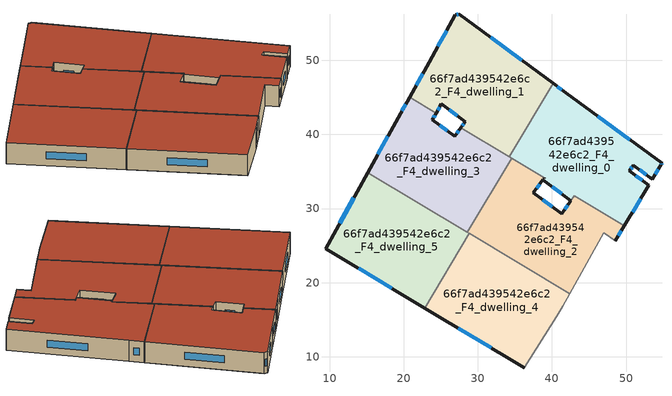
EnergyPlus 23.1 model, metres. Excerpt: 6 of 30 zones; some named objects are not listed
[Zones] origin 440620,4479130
66f7ad439542e6c2_F4_dwelling_0
 floor to 66f7ad439542e6c2_F3_dwelling_0 (EU_floor_Construction): 49.79,27.64 53.09,33.14 50.44,35.12 51,35.85 53.57,33.96 54.76,35.96 54.86,36.11 41.85,45.65 40.17,46.89 34.23,36.98 38.98,34.12 38.79,33.86 42.56,31.06 43.02,31.71 z12
 wall outside (EU_wall_Construction): 40.17,46.89 41.85,45.65 54.86,36.11 54.76,35.96 53.57,33.96 51,35.85 50.44,35.12 53.09,33.14 49.79,27.64 / 42.56,31.06 38.79,33.86 z12:15; 38.98,34.12,15 38.98,34.13,12 38.98,34.13,15
 wall to 66f7ad439542e6c2_F4_dwelling_1 (EU_wall_Construction): 34.23,36.98 40.17,46.89 z12:15
 wall to 66f7ad439542e6c2_F4_dwelling_2 (EU_wall_Construction): 43.02,31.71 42.56,31.06 / 38.98,34.13 34.55,36.78 / 49.79,27.64 43.02,31.7 / 38.79,33.86 38.98,34.12 z12:15; 43.02,31.7,14.97 43.02,31.7,12 43.02,31.71,12
 wall to 66f7ad439542e6c2_F4_dwelling_3 (EU_wall_Construction): 34.55,36.78 34.23,36.98 z12:15
 window (EU_Window_Construction): 40.73,46.47 41.29,46.06 / 46.2,42.46 50.51,39.3 / 54.83,36.06 54.79,36.01 / 54.36,35.29 53.97,34.63 / 52.71,34.59 51.86,35.22 / 50.81,35.61 50.63,35.37 / 51.33,34.46 52.2,33.8 / 51.98,31.3 50.89,29.48 / 41.3,32 40.05,32.93 z13:14
 roof outside (EU_roof_Construction): 54.86,36.11 54.76,35.96 53.57,33.96 51,35.85 50.44,35.12 53.09,33.14 49.79,27.64 43.02,31.71 42.56,31.06 38.79,33.86 38.98,34.12 34.23,36.98 40.17,46.89 41.85,45.65 z15
66f7ad439542e6c2_F4_dwelling_1
 floor to 66f7ad439542e6c2_F3_dwelling_1 (EU_floor_Construction): 34.23,36.98 40.17,46.89 27.5,56.25 26.94,56.17 23.41,49.76 20.78,45.04 24.36,42.89 25.07,44.12 28.26,41.7 27.69,40.9 z12
 wall outside (EU_wall_Construction): 20.78,45.04 23.41,49.76 26.94,56.17 27.5,56.25 40.17,46.89 / 27.69,40.9 28.26,41.7 25.07,44.12 24.36,42.89 z12:15
 wall to 66f7ad439542e6c2_F4_dwelling_3 (EU_wall_Construction): 24.36,42.89 20.78,45.04 / 34.23,36.98 27.69,40.9 z12:15
 window (EU_Window_Construction): 27.19,42.5 26.13,43.31 / 24.83,43.71 24.6,43.3 / 21.66,46.62 22.53,48.18 / 24.59,51.9 25.76,54.03 / 27.13,56.2 27.32,56.23 / 31.74,53.12 35.94,50.02 / 27.88,41.17 28.07,41.43 z13:14
 roof outside (EU_roof_Construction): 40.17,46.89 34.23,36.98 27.69,40.9 28.26,41.7 25.07,44.12 24.36,42.89 20.78,45.04 23.41,49.76 26.94,56.17 27.5,56.25 z15
66f7ad439542e6c2_F4_dwelling_2
 floor to 66f7ad439542e6c2_F3_dwelling_2 (EU_floor_Construction): 48.58,25.63 49.79,27.64 43.02,31.71 41.3,29.3 37.49,32.13 38.98,34.12 34.55,36.78 28.57,26.8 42.4,18.51 47.03,26.73 z12
 wall outside (EU_wall_Construction): 49.79,27.64 48.58,25.63 / 38.79,33.86 37.49,32.13 41.3,29.3 42.55,31.05 z12:15; 38.98,34.12,15 38.98,34.13,12 38.98,34.12,12; 42.56,31.06,15 42.55,31.05,12 42.56,31.06,12
 wall adiabatic (EU_wall_Construction): 48.58,25.63 47.03,26.73 42.4,18.51 z12:15
 wall to 66f7ad439542e6c2_F4_dwelling_3 (EU_wall_Construction): 28.57,26.8 34.55,36.78 z12:15
 wall to 66f7ad439542e6c2_F4_dwelling_4 (EU_wall_Construction): 42.4,18.51 28.85,26.63 z12:15
 wall to 66f7ad439542e6c2_F4_dwelling_5 (EU_wall_Construction): 28.85,26.63 28.57,26.8 z12:15
 window (EU_Window_Construction): 49.38,26.97 48.98,26.3 / 38.76,31.19 40.03,30.25 / 41.72,29.89 42.14,30.47 / 38.35,33.28 37.92,32.71 z13:14
 roof outside (EU_roof_Construction): 43.02,31.71 49.79,27.64 48.58,25.63 47.03,26.73 42.4,18.51 28.57,26.8 34.55,36.78 38.98,34.12 37.49,32.13 41.3,29.3 z15
66f7ad439542e6c2_F4_dwelling_3
 floor to 66f7ad439542e6c2_F3_dwelling_3 (EU_floor_Construction): 28.57,26.8 34.55,36.78 27.69,40.9 26.85,39.75 23.84,41.97 24.36,42.89 20.78,45.04 19.23,42.27 15.12,34.87 z12
 wall outside (EU_wall_Construction): 24.36,42.89 23.84,41.97 26.85,39.75 27.69,40.9 / 15.12,34.87 19.23,42.27 20.78,45.04 z12:15
 wall to 66f7ad439542e6c2_F4_dwelling_5 (EU_wall_Construction): 28.57,26.8 15.12,34.87 z12:15
 window (EU_Window_Construction): 19.75,43.19 20.26,44.12 / 24.19,42.59 24.01,42.28 / 24.85,41.23 25.85,40.49 / 27.13,40.14 27.41,40.52 / 16.49,37.34 17.85,39.79 z13:14
 roof outside (EU_roof_Construction): 27.69,40.9 34.55,36.78 28.57,26.8 15.12,34.87 19.23,42.27 20.78,45.04 24.36,42.89 23.84,41.97 26.85,39.75 z15
66f7ad439542e6c2_F4_dwelling_4
 floor to 66f7ad439542e6c2_F3_dwelling_4 (EU_floor_Construction): 36.28,8.48 40.68,15.49 41.43,16.79 42.4,18.51 28.85,26.63 22.81,16.56 z12
 wall outside (EU_wall_Construction): 36.28,8.48 22.81,16.56 z12:15
 wall to 66f7ad439542e6c2_F4_dwelling_5 (EU_wall_Construction): 22.81,16.56 28.85,26.63 z12:15
 wall adiabatic (EU_wall_Construction): 42.4,18.51 41.43,16.79 40.68,15.49 36.28,8.48 z12:15
 window (EU_Window_Construction): 31.78,11.18 27.31,13.86 z13:14
 roof outside (EU_roof_Construction): 42.4,18.51 41.43,16.79 40.68,15.49 36.28,8.48 22.81,16.56 28.85,26.63 z15
66f7ad439542e6c2_F4_dwelling_5
 floor to 66f7ad439542e6c2_F3_dwelling_5 (EU_floor_Construction): 22.81,16.56 28.85,26.63 15.12,34.87 9.42,24.59 z12
 wall outside (EU_wall_Construction): 22.81,16.56 9.42,24.59 15.12,34.87 z12:15
 window (EU_Window_Construction): 18.33,19.25 13.9,21.91 / 11.33,28.03 13.22,31.43 z13:14
 roof outside (EU_roof_Construction): 28.85,26.63 22.81,16.56 9.42,24.59 15.12,34.87 z15
[Building]
EU S2 Campaign: North Axis=0; Terrain=City; Solar Distribution=FullExterior
[Site:Location]
Madrid: Latitude=40.5; Longitude=-3.5; Time Zone=1; Elevation=609
[SizingPeriod:WeatherFileDays]
AnnualSizingPeriod: Begin Month=1; Begin Day of Month=1; End Month=12; End Day of Month=31; Day of Week for Start Day=Monday; Use Weather File Daylight Saving Period=No; Use Weather File Rain and Snow Indicators=No
[MATERIAL]
EU_InternalMass_Material: Roughness=MediumRough; Thickness=0.1; Conductivity=1; Density=1800; Specific Heat=900; Thermal Absorptance=0.9; Solar Absorptance=0.7; Visible Absorptance=0.7
[MATERIAL:NOMASS] Roughness=MediumRough; Thermal Absorptance=0.9; Solar Absorptance=0.7; Visible Absorptance=0.7
Name | Thermal Resistance
EU_wall_NoMass | 0.459673
EU_roof_NoMass | 0.495815
EU_floor_NoMass | 0.788942
[WINDOWMATERIAL:SIMPLEGLAZINGSYSTEM]
EU_Window_SimpleGlazing: UFactor=4.26103; Solar Heat Gain Coefficient=0.85; Visible Transmittance=0.85
[CONSTRUCTION]
EU_wall_Construction: EU_wall_NoMass
EU_roof_Construction: EU_roof_NoMass
EU_floor_Construction: EU_floor_NoMass
EU_InternalMass_Construction: EU_InternalMass_Material
EU_Window_Construction: EU_Window_SimpleGlazing
[ZONE] Type=1; Multiplier=1; Ceiling Height=autocalculate; Floor Area=autocalculate; Part of Total Floor Area=Yes
Name | Volume
66f7ad439542e6c2_F4_dwelling_0 | 581.629
66f7ad439542e6c2_F4_dwelling_1 | 573.729
66f7ad439542e6c2_F4_dwelling_2 | 532.104
66f7ad439542e6c2_F4_dwelling_3 | 540.025
66f7ad439542e6c2_F4_dwelling_4 | 556.876
66f7ad439542e6c2_F4_dwelling_5 | 556.867
[INTERNALMASS] Construction=EU_InternalMass_Construction
Name | Zone or ZoneList | Surface Area
66f7ad439542e6c2_F4_dwelling_0_EU_InternalMass | 66f7ad439542e6c2_F4_dwelling_0 | 193.875
66f7ad439542e6c2_F4_dwelling_1_EU_InternalMass | 66f7ad439542e6c2_F4_dwelling_1 | 191.242
66f7ad439542e6c2_F4_dwelling_2_EU_InternalMass | 66f7ad439542e6c2_F4_dwelling_2 | 177.368
66f7ad439542e6c2_F4_dwelling_3_EU_InternalMass | 66f7ad439542e6c2_F4_dwelling_3 | 180.008
66f7ad439542e6c2_F4_dwelling_4_EU_InternalMass | 66f7ad439542e6c2_F4_dwelling_4 | 185.625
66f7ad439542e6c2_F4_dwelling_5_EU_InternalMass | 66f7ad439542e6c2_F4_dwelling_5 | 185.625
[OTHEREQUIPMENT] Fuel Type=Electricity; Design Level Calculation Method=Watts/Area; Power per Zone Floor Area=1; Fraction Latent=0; Fraction Radiant=0; Fraction Lost=0; Carbon Dioxide Generation Rate=0; EndUse Subcategory=EU_Step8_InternalGains
Name | Zone or ZoneList or Space or SpaceList | Schedule
EU_Step8_InternalGain_66f7ad439542e6c2_F4_dwelling_0_f000 | 66f7ad439542e6c2_F4_dwelling_0 | EU_Step8_GainSchedule_66f7ad439542e6c2_F4_dwelling_0_f000
EU_Step8_InternalGain_66f7ad439542e6c2_F4_dwelling_1_f000 | 66f7ad439542e6c2_F4_dwelling_1 | EU_Step8_GainSchedule_66f7ad439542e6c2_F4_dwelling_1_f000
EU_Step8_InternalGain_66f7ad439542e6c2_F4_dwelling_2_f000 | 66f7ad439542e6c2_F4_dwelling_2 | EU_Step8_GainSchedule_66f7ad439542e6c2_F4_dwelling_2_f000
EU_Step8_InternalGain_66f7ad439542e6c2_F4_dwelling_3_f000 | 66f7ad439542e6c2_F4_dwelling_3 | EU_Step8_GainSchedule_66f7ad439542e6c2_F4_dwelling_3_f000
EU_Step8_InternalGain_66f7ad439542e6c2_F4_dwelling_4_f000 | 66f7ad439542e6c2_F4_dwelling_4 | EU_Step8_GainSchedule_66f7ad439542e6c2_F4_dwelling_4_f000
EU_Step8_InternalGain_66f7ad439542e6c2_F4_dwelling_5_f000 | 66f7ad439542e6c2_F4_dwelling_5 | EU_Step8_GainSchedule_66f7ad439542e6c2_F4_dwelling_5_f000
[ZONEVENTILATION:DESIGNFLOWRATE] Schedule=EU_AlwaysOn; Design Flow Rate Calculation Method=AirChanges/Hour; Air Changes per Hour=0.719161; Ventilation Type=Natural; Fan Pressure Rise=0; Fan Total Efficiency=1; Constant Term Coefficient=1; Temperature Term Coefficient=0; Velocity Term Coefficient=0; Velocity Squared Term Coefficient=0; Minimum Indoor Temperature=-100; Maximum Indoor Temperature=100; Delta Temperature=-100; Minimum Outdoor Temperature=-100; Maximum Outdoor Temperature=100; Maximum Wind Speed=40
Name | Zone or ZoneList or Space or SpaceList
EU_ConstantAir_66f7ad439542e6c2_F4_dwelling_0 | 66f7ad439542e6c2_F4_dwelling_0
EU_ConstantAir_66f7ad439542e6c2_F4_dwelling_1 | 66f7ad439542e6c2_F4_dwelling_1
EU_ConstantAir_66f7ad439542e6c2_F4_dwelling_2 | 66f7ad439542e6c2_F4_dwelling_2
EU_ConstantAir_66f7ad439542e6c2_F4_dwelling_3 | 66f7ad439542e6c2_F4_dwelling_3
EU_ConstantAir_66f7ad439542e6c2_F4_dwelling_4 | 66f7ad439542e6c2_F4_dwelling_4
EU_ConstantAir_66f7ad439542e6c2_F4_dwelling_5 | 66f7ad439542e6c2_F4_dwelling_5
[HVACTEMPLATE:ZONE:IDEALLOADSAIRSYSTEM] System Availability Schedule=EU_AlwaysOn; Maximum Heating Supply Air Temperature=50; Minimum Cooling Supply Air Temperature=13; Maximum Heating Supply Air Humidity Ratio=0.0156; Minimum Cooling Supply Air Humidity Ratio=0.0077; Heating Limit=NoLimit; Cooling Limit=NoLimit; Heating Availability Schedule=EU_AlwaysOn; Cooling Availability Schedule=EU_CoolingOff; Dehumidification Control Type=ConstantSensibleHeatRatio; Cooling Sensible Heat Ratio=0.7; Dehumidification Setpoint=60; Humidification Control Type=None; Humidification Setpoint=30; Outdoor Air Method=None; Outdoor Air Flow Rate per Person=0.00944; Outdoor Air Flow Rate per Zone Floor Area=0; Outdoor Air Flow Rate per Zone=0; Demand Controlled Ventilation Type=None; Outdoor Air Economizer Type=NoEconomizer; Heat Recovery Type=None; Sensible Heat Recovery Effectiveness=0.7; Latent Heat Recovery Effectiveness=0.65
Name | Template Thermostat
66f7ad439542e6c2_F4_dwelling_0 | EU_HeatOnly_66f7ad439542e6c2_F4_dwelling_0
66f7ad439542e6c2_F4_dwelling_1 | EU_HeatOnly_66f7ad439542e6c2_F4_dwelling_1
66f7ad439542e6c2_F4_dwelling_2 | EU_HeatOnly_66f7ad439542e6c2_F4_dwelling_2
66f7ad439542e6c2_F4_dwelling_3 | EU_HeatOnly_66f7ad439542e6c2_F4_dwelling_3
66f7ad439542e6c2_F4_dwelling_4 | EU_HeatOnly_66f7ad439542e6c2_F4_dwelling_4
66f7ad439542e6c2_F4_dwelling_5 | EU_HeatOnly_66f7ad439542e6c2_F4_dwelling_5
[SIZING:ZONE] Zone Cooling Design Supply Air Temperature Input Method=SupplyAirTemperature; Zone Cooling Design Supply Air Temperature=13; Zone Heating Design Supply Air Temperature Input Method=SupplyAirTemperature; Zone Heating Design Supply Air Temperature=50; Zone Cooling Design Supply Air Humidity Ratio=0.008; Zone Heating Design Supply Air Humidity Ratio=0.008; Cooling Design Air Flow Method=DesignDay; Cooling Design Air Flow Rate=0; Cooling Minimum Air Flow per Zone Floor Area=0.000762; Cooling Minimum Air Flow=0; Cooling Minimum Air Flow Fraction=0.2; Heating Design Air Flow Method=DesignDay; Heating Design Air Flow Rate=0; Heating Maximum Air Flow per Zone Floor Area=0.002032; Heating Maximum Air Flow=0.141576; Heating Maximum Air Flow Fraction=0.3; Account for Dedicated Outdoor Air System=No; Dedicated Outdoor Air System Control Strategy=NeutralSupplyAir; Dedicated Outdoor Air Low Setpoint Temperature for Design=autosize; Dedicated Outdoor Air High Setpoint Temperature for Design=autosize; Zone Load Sizing Method=Sensible Load Only No Latent Load; Zone Latent Cooling Design Supply Air Humidity Ratio Input Method=HumidityRatioDifference; Zone Cooling Design Supply Air Humidity Ratio Difference=0.005; Zone Latent Heating Design Supply Air Humidity Ratio Input Method=HumidityRatioDifference; Zone Humidification Design Supply Air Humidity Ratio Difference=0.005
66f7ad439542e6c2_F4_dwelling_0; 66f7ad439542e6c2_F4_dwelling_1; 66f7ad439542e6c2_F4_dwelling_2; 66f7ad439542e6c2_F4_dwelling_3; 66f7ad439542e6c2_F4_dwelling_4; 66f7ad439542e6c2_F4_dwelling_5
[SCHEDULE:CONSTANT]
Name | Hourly Value
EU_AlwaysOn | 1
EU_CoolingOff | 0
[SCHEDULE:FILE] Column Number=1; Rows to Skip at Top=0; Number of Hours of Data=8760; Column Separator=Comma; Interpolate to Timestep=No; Minutes per Item=60; Adjust Schedule for Daylight Savings=Yes
Name | File
EU_Step8_GainSchedule_66f7ad439542e6c2_F4_dwelling_0_f000 | ../../schedules/66f7ad439542e6c2/66f7ad439542e6c2_F4_dwelling_0_f000_gain.csv
EU_Step8_GainSchedule_66f7ad439542e6c2_F4_dwelling_1_f000 | ../../schedules/66f7ad439542e6c2/66f7ad439542e6c2_F4_dwelling_1_f000_gain.csv
EU_Step8_GainSchedule_66f7ad439542e6c2_F4_dwelling_2_f000 | ../../schedules/66f7ad439542e6c2/66f7ad439542e6c2_F4_dwelling_2_f000_gain.csv
EU_Step8_GainSchedule_66f7ad439542e6c2_F4_dwelling_3_f000 | ../../schedules/66f7ad439542e6c2/66f7ad439542e6c2_F4_dwelling_3_f000_gain.csv
EU_Step8_GainSchedule_66f7ad439542e6c2_F4_dwelling_4_f000 | ../../schedules/66f7ad439542e6c2/66f7ad439542e6c2_F4_dwelling_4_f000_gain.csv
EU_Step8_GainSchedule_66f7ad439542e6c2_F4_dwelling_5_f000 | ../../schedules/66f7ad439542e6c2/66f7ad439542e6c2_F4_dwelling_5_f000_gain.csv
